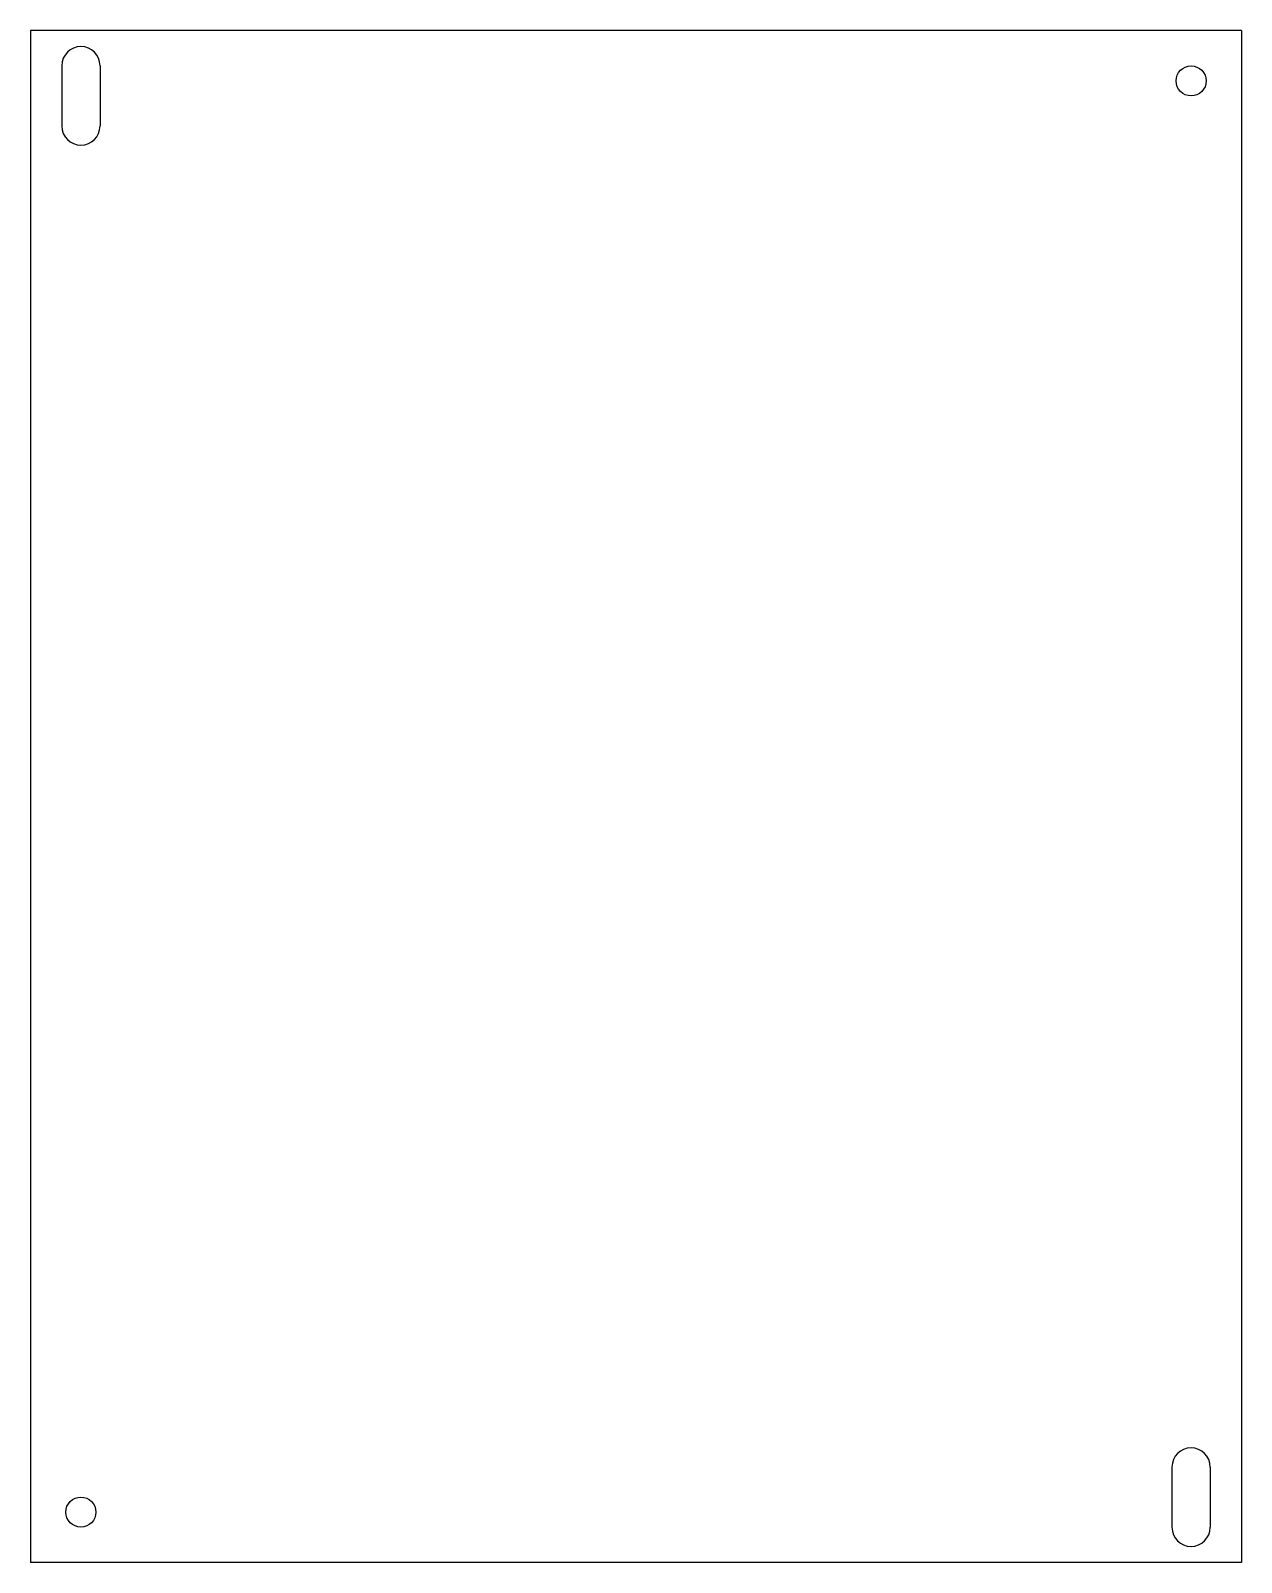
# Model space of a CAD drawing. Extents: x -4.7 to 4.7, y -6 to 6.
import ezdxf

# ---------------------------------------------------------------- set-up
doc = ezdxf.new("R2010")
doc.units = 0
doc.header["$MEASUREMENT"] = 0
doc.layers.add('MODELSKETCH_VISIBLE', color=7, linetype='CONTINUOUS')

msp = doc.modelspace()

# ---------------------------------------------------------------- linework, layer by layer
at = {"layer": 'MODELSKETCH_VISIBLE'}
for p, q in [((4.744, 6), (-4.744, 6)), ((-4.744, 6), (-4.744, -6)), ((4.744, 6), (4.744, -6)), ((-4.5, 5.725), (-4.5, 5.253)), ((-4.2, 5.725), (-4.2, 5.253)), ((4.2, -5.253), (4.2, -5.725)), ((4.5, -5.253), (4.5, -5.725)), ((4.744, -6), (-4.744, -6))]:
    msp.add_line(p, q, dxfattribs=at)
for centre in [(4.3503, 5.6063), (-4.3503, -5.6063)]:
    msp.add_circle(centre, 0.118, dxfattribs=at)
for centre, start, end in [((-4.35, 5.725), 0, 180), ((-4.35, 5.253), 180, 0), ((4.35, -5.253), 0, 180), ((4.35, -5.725), 180, 0)]:
    msp.add_arc(centre, 0.15, start, end, dxfattribs=at)

doc.saveas('drawing.dxf')
